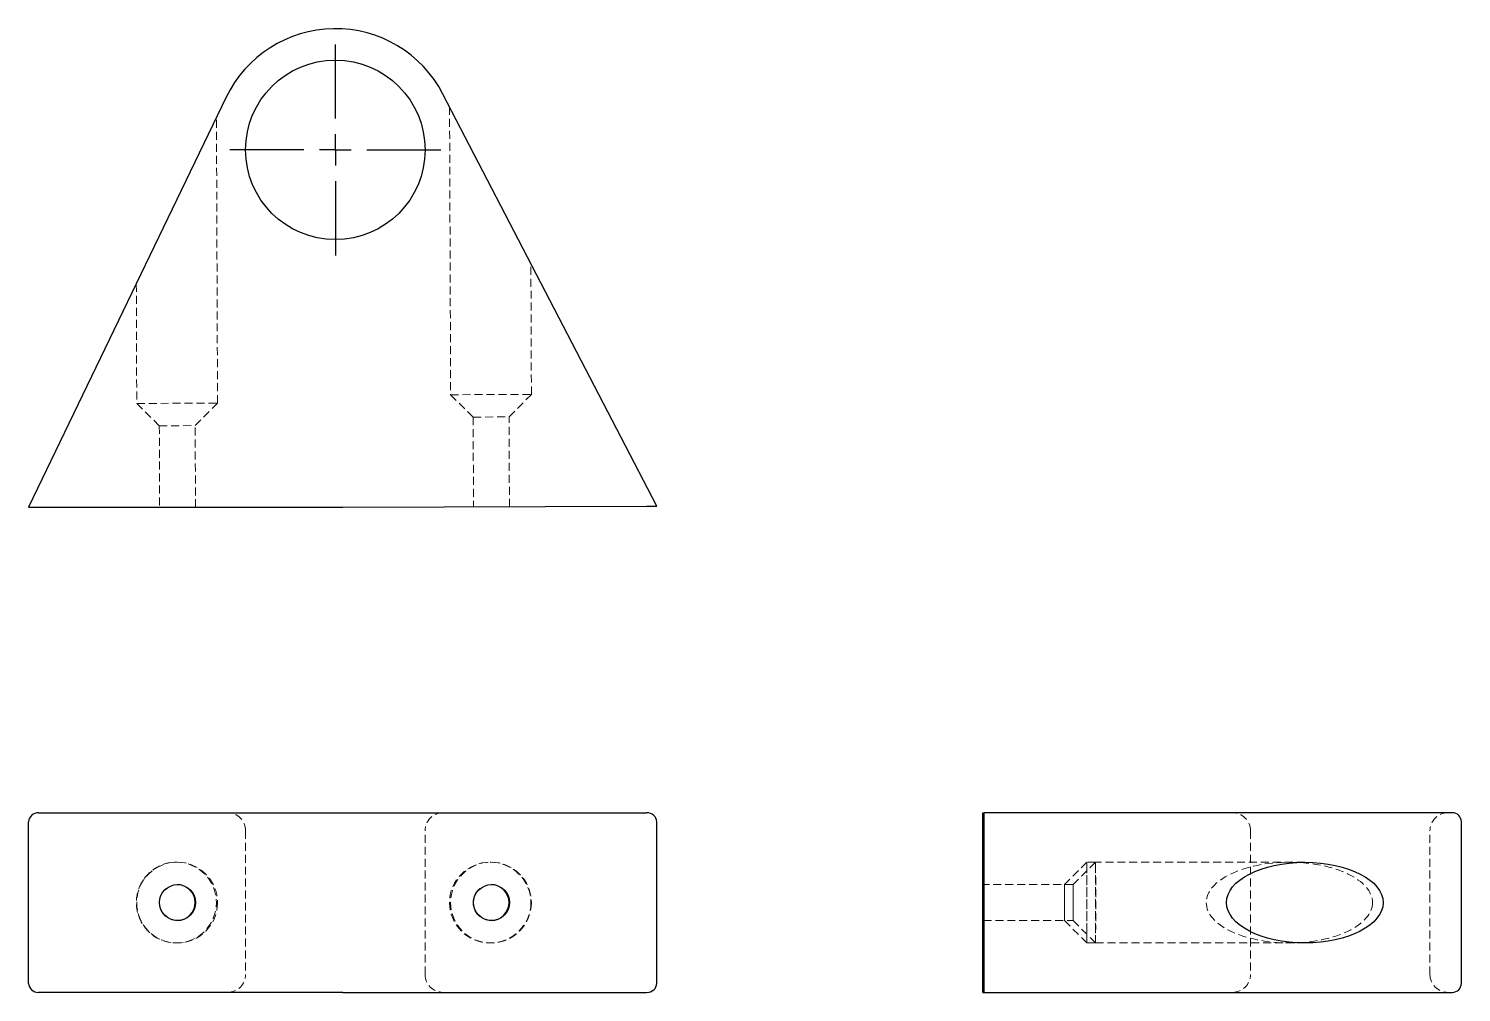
# Model space of a CAD drawing. Header units: millimetres. Extents: x 33 to 261, y 43 to 196.
import ezdxf

# ---------------------------------------------------------------- set-up
doc = ezdxf.new("R2010")
doc.units = ezdxf.units.MM
doc.linetypes.add('HIDDEN', pattern=[1.905, 1.27, -0.635])
doc.layers.add('10', color=7, linetype='Continuous')

# ---------------------------------------------------------------- blocks, each defined once
blk = doc.blocks.new('SW_CENTERMARKSYMBOL_0')
at = {"layer": '10', "color": 0}
for p, q in [((0, 5), (0, 16.79)), ((0, 0), (0, 2.5)), ((-5, 0), (-16.79, 0)), ((0, 0), (-2.5, 0)), ((0, 0), (0, -2.5)), ((0, 0), (2.5, 0)), ((5, 0), (16.79, 0)), ((0, -5), (0, -16.79))]:
    blk.add_line(p, q, dxfattribs=at)

msp = doc.modelspace()

# ---------------------------------------------------------------- linework, layer by layer
at = {"color": 7, "linetype": 'Continuous', "lineweight": 25}
for p, q in [((64.45, 185.18), (33, 119.91)), ((133, 120.1), (98.94, 185.69)), ((33, 119.91), (34.59, 119.91)), ((34.59, 119.91), (83, 119.91)), ((83, 119.91), (131.39, 120.1)), ((131.39, 120.1), (133, 120.1)), ((34.59, 71.29), (83, 71.29)), ((83, 71.29), (131.39, 71.29)), ((184.91, 42.71), (184.91, 71.29)), ((184.91, 71.29), (185.1, 71.29)), ((250.03, 71.29), (185.1, 71.29)), ((259.66, 71.29), (250.03, 71.29)), ((33, 44.14), (33, 69.86)), ((133, 44.14), (133, 69.86)), ((185.1, 44.14), (185.1, 69.86)), ((261.09, 44.14), (261.09, 69.86)), ((83, 42.71), (34.59, 42.71)), ((83, 42.71), (131.39, 42.71)), ((184.91, 42.71), (185.1, 42.71)), ((185.1, 42.71), (250.03, 42.71)), ((250.03, 42.71), (259.66, 42.71))]:
    msp.add_line(p, q, dxfattribs=at)
at = {"color": 7, "linetype": 'HIDDEN', "lineweight": 18}
for p, q in [((100.01, 183.65), (100.18, 137.83)), ((63.07, 136.49), (62.9, 181.94)), ((113.04, 137.88), (112.96, 158.7)), ((50.14, 155.48), (50.21, 136.44)), ((100.18, 137.83), (113.04, 137.88)), ((100.18, 137.83), (103.77, 134.27)), ((109.48, 134.3), (113.04, 137.88)), ((50.21, 136.44), (63.07, 136.49)), ((50.21, 136.44), (53.8, 132.89)), ((59.51, 132.91), (63.07, 136.49)), ((53.8, 132.89), (59.51, 132.91)), ((53.8, 132.89), (53.85, 119.91)), ((59.56, 119.91), (59.51, 132.91)), ((103.77, 134.27), (109.48, 134.3)), ((103.77, 134.27), (103.82, 119.99)), ((109.54, 120.01), (109.48, 134.3)), ((67.54, 68.43), (67.54, 45.57)), ((96.11, 45.57), (96.11, 68.43)), ((227.52, 68.43), (227.52, 45.57)), ((256.09, 45.57), (256.09, 68.43)), ((56.64, 63.43), (56.52, 63.43)), ((106.61, 63.43), (106.48, 63.43)), ((201.47, 63.43), (197.9, 59.86)), ((202.86, 63.43), (199.28, 59.86)), ((202.86, 63.43), (201.47, 63.43)), ((236.17, 63.43), (202.86, 63.43)), ((56.7, 59.86), (56.65, 59.86)), ((106.68, 59.86), (106.62, 59.86)), ((185, 59.86), (184.91, 59.86)), ((199.28, 59.86), (185, 59.86)), ((56.65, 54.14), (56.7, 54.14)), ((106.62, 54.14), (106.68, 54.14)), ((184.91, 54.14), (185, 54.14)), ((185, 54.14), (199.28, 54.14)), ((197.9, 54.14), (201.47, 50.57)), ((199.28, 54.14), (202.86, 50.57)), ((56.52, 50.57), (56.64, 50.57)), ((106.48, 50.57), (106.61, 50.57)), ((201.47, 50.57), (202.86, 50.57)), ((202.86, 50.57), (236.17, 50.57))]:
    msp.add_line(p, q, dxfattribs=at)
at = {"color": 7, "linetype": 'HIDDEN', "lineweight": 18, "flags": 128}
for points in [[(201.47, 50.57), (201.46, 50.62), (201.46, 50.78), (201.46, 51.04), (201.46, 51.4), (201.45, 51.85), (201.45, 52.38), (201.45, 52.99), (201.45, 53.67), (201.45, 54.4), (201.44, 55.17), (201.44, 55.97), (201.44, 56.79), (201.44, 57.62), (201.44, 58.43), (201.44, 59.22), (201.45, 59.97), (201.45, 60.68), (201.45, 61.32), (201.45, 61.9), (201.45, 62.39), (201.46, 62.79), (201.46, 63.1), (201.46, 63.31), (201.47, 63.42), (201.47, 63.42), (201.47, 63.31), (201.48, 63.1), (201.48, 62.79), (201.48, 62.39), (201.48, 61.9), (201.49, 61.32), (201.49, 60.68), (201.49, 59.97), (201.49, 59.22), (201.49, 58.43), (201.49, 57.62), (201.49, 56.79), (201.49, 55.97), (201.49, 55.17), (201.49, 54.4), (201.49, 53.67), (201.49, 52.99), (201.49, 52.38), (201.48, 51.85), (201.48, 51.4), (201.48, 51.04), (201.47, 50.78), (201.47, 50.62), (201.47, 50.57)], [(202.86, 50.57), (202.85, 50.62), (202.85, 50.78), (202.85, 51.04), (202.84, 51.4), (202.84, 51.85), (202.84, 52.38), (202.84, 52.99), (202.84, 53.67), (202.83, 54.4), (202.83, 55.17), (202.83, 55.97), (202.83, 56.79), (202.83, 57.62), (202.83, 58.43), (202.83, 59.22), (202.83, 59.97), (202.84, 60.68), (202.84, 61.32), (202.84, 61.9), (202.84, 62.39), (202.85, 62.79), (202.85, 63.1), (202.85, 63.31), (202.85, 63.42), (202.86, 63.42), (202.86, 63.31), (202.86, 63.1), (202.87, 62.79), (202.87, 62.39), (202.87, 61.9), (202.87, 61.32), (202.88, 60.68), (202.88, 59.97), (202.88, 59.22), (202.88, 58.43), (202.88, 57.62), (202.88, 56.79), (202.88, 55.97), (202.88, 55.17), (202.88, 54.4), (202.88, 53.67), (202.88, 52.99), (202.87, 52.38), (202.87, 51.85), (202.87, 51.4), (202.87, 51.04), (202.86, 50.78), (202.86, 50.62), (202.86, 50.57)], [(197.9, 54.14), (197.89, 54.2), (197.89, 54.36), (197.89, 54.62), (197.89, 54.98), (197.89, 55.41), (197.89, 55.91), (197.89, 56.44), (197.89, 57), (197.89, 57.56), (197.89, 58.09), (197.89, 58.59), (197.89, 59.02), (197.89, 59.38), (197.89, 59.64), (197.89, 59.8), (197.9, 59.86), (197.9, 59.8), (197.9, 59.64), (197.9, 59.38), (197.9, 59.02), (197.91, 58.59), (197.91, 58.09), (197.91, 57.56), (197.91, 57), (197.91, 56.44), (197.91, 55.91), (197.91, 55.41), (197.9, 54.98), (197.9, 54.62), (197.9, 54.36), (197.9, 54.2), (197.9, 54.14)], [(199.28, 54.14), (199.28, 54.2), (199.28, 54.36), (199.28, 54.62), (199.28, 54.98), (199.28, 55.41), (199.27, 55.91), (199.27, 56.44), (199.27, 57), (199.27, 57.56), (199.27, 58.09), (199.28, 58.59), (199.28, 59.02), (199.28, 59.38), (199.28, 59.64), (199.28, 59.8), (199.28, 59.86), (199.29, 59.8), (199.29, 59.64), (199.29, 59.38), (199.29, 59.02), (199.29, 58.59), (199.29, 58.09), (199.3, 57.56), (199.3, 57), (199.3, 56.44), (199.29, 55.91), (199.29, 55.41), (199.29, 54.98), (199.29, 54.62), (199.29, 54.36), (199.29, 54.2), (199.28, 54.14)]]:
    msp.add_lwpolyline(points, dxfattribs=at)
at = {"color": 7, "linetype": 'Continuous', "lineweight": 25, "flags": 128}
msp.add_lwpolyline([(185, 54.14), (185, 54.2), (185, 54.36), (184.99, 54.62), (184.99, 54.98), (184.99, 55.41), (184.99, 55.91), (184.99, 56.44), (184.99, 57), (184.99, 57.56), (184.99, 58.09), (184.99, 58.59), (184.99, 59.02), (184.99, 59.38), (185, 59.64), (185, 59.8), (185, 59.86), (185, 59.8), (185, 59.64), (185.01, 59.38), (185.01, 59.02), (185.01, 58.59), (185.01, 58.09), (185.01, 57.56), (185.01, 57), (185.01, 56.44), (185.01, 55.91), (185.01, 55.41), (185.01, 54.98), (185.01, 54.62), (185, 54.36), (185, 54.2), (185, 54.14)], dxfattribs=at)
at = {"color": 7, "linetype": 'Continuous', "lineweight": 25}
for centre, radius in [((81.83, 176.8), 14.29), ((106.68, 57), 2.86)]:
    msp.add_circle(centre, radius, dxfattribs=at)
at = {"color": 7, "linetype": 'HIDDEN', "lineweight": 18}
for centre in [(56.64, 57), (106.61, 57)]:
    msp.add_circle(centre, 6.43, dxfattribs=at)
at = {"color": 7, "linetype": 'Continuous', "lineweight": 25}
for centre, radius, start, end in [((81.83, 176.8), 19.29, 27.4401, 154.2698), ((259.66, 69.86), 1.43, 0, 90), ((56.65, 57), 2.86, 270.0003, 89.9997), ((106.62, 57), 2.86, 270.0003, 89.9997), ((259.66, 44.14), 1.43, 270, 0)]:
    msp.add_arc(centre, radius, start, end, dxfattribs=at)
at = {"color": 7, "linetype": 'HIDDEN', "lineweight": 18}
for centre, start, end in [((64.68, 68.43), 0, 90), ((98.97, 68.43), 90, 180), ((224.66, 68.43), 0, 90), ((258.95, 68.43), 90, 180), ((56.65, 57), 90.0003, 269.9997), ((106.62, 57), 90.0003, 269.9997), ((64.68, 45.57), 270, 0), ((98.97, 45.57), 180, 270), ((224.66, 45.57), 270, 0), ((258.95, 45.57), 180, 270)]:
    msp.add_arc(centre, 2.86, start, end, dxfattribs=at)
at = {"color": 7, "linetype": 'Continuous', "lineweight": 25}
for centre, major_axis, ratio, start_param, end_param in [((34.59, 69.86), (-1.59, 0), 0.900848, 4.712389, 6.283185), ((131.39, 69.86), (1.61, 0), 0.889258, 0, 1.570796), ((185.1, 69.86), (0, 1.43), 0.004307, 4.712389, 6.283185), ((34.59, 44.14), (-1.59, 0), 0.900848, 0, 1.570796), ((131.39, 44.14), (1.61, 0), 0.889258, 4.712389, 6.283185), ((185.1, 44.14), (0, 1.43), 0.004307, 3.141593, 4.712389)]:
    msp.add_ellipse(centre, major_axis=major_axis, ratio=ratio, start_param=start_param, end_param=end_param, dxfattribs=at)
at = {"color": 7, "linetype": 'HIDDEN', "lineweight": 18}
for centre, major_axis, ratio in [((56.52, 57), (0, 6.43), 0.992123), ((106.48, 57), (6.48, 0), 0.992617), ((233.71, 57), (13.23, 0), 0.485743)]:
    msp.add_ellipse(centre, major_axis=major_axis, ratio=ratio, dxfattribs=at)
at = {"color": 7, "linetype": 'Continuous', "lineweight": 25}
for centre, major_axis, ratio in [((236.17, 57), (12.47, 0), 0.515406), ((56.7, 57), (-2.86, 0), 0.999993)]:
    msp.add_ellipse(centre, major_axis=major_axis, ratio=ratio, dxfattribs=at)

# ---------------------------------------------------------------- block references
at = {"layer": '10'}
msp.add_blockref('SW_CENTERMARKSYMBOL_0', (81.83, 176.8), dxfattribs=at)

doc.saveas('drawing.dxf')
